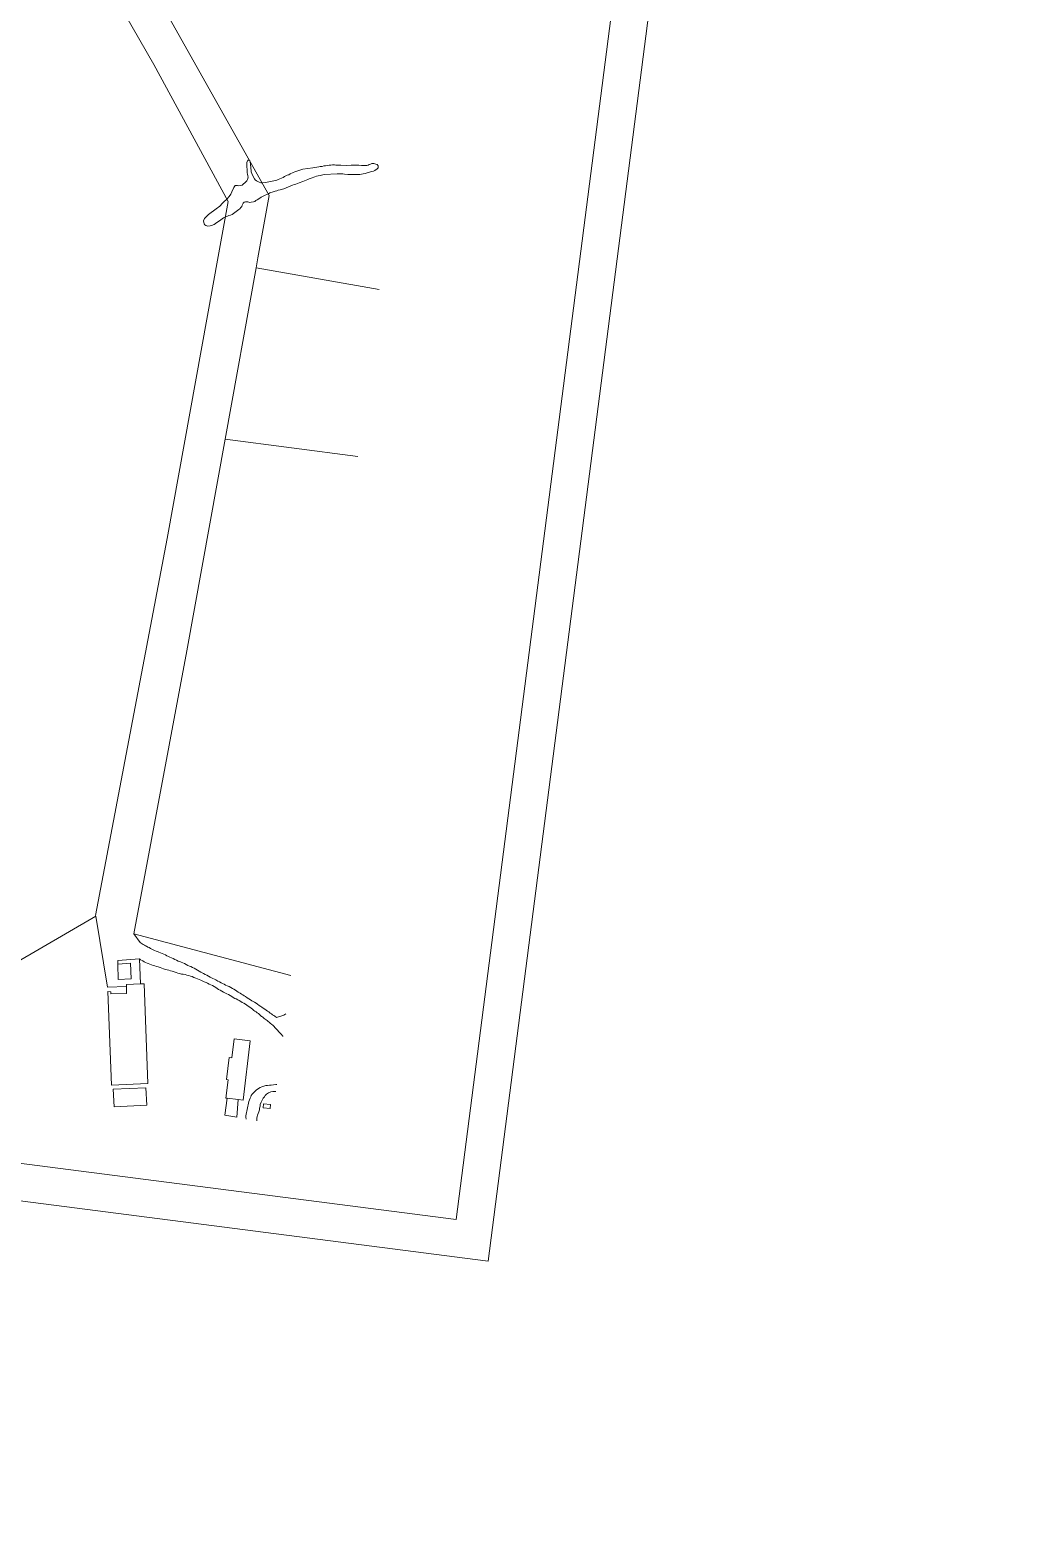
# Model space of a CAD drawing. Header units: inches. Extents: x 610851 to 630254, y 1234683 to 1264905.
# Drawn here: x 622867.69 to 622884.72, y 1246120.71 to 1246146.53 of the extents above; entities that cross this region are included whole.
import ezdxf

# ---------------------------------------------------------------- set-up
doc = ezdxf.new("R2010")
doc.units = ezdxf.units.IN
doc.header["$MEASUREMENT"] = 0
doc.layers.add('Level 50', color=7, linetype='Continuous', lineweight=0)
doc.layers.add('Level 7', color=7, linetype='Continuous', lineweight=0)
doc.styles.add('Styletxt', font='txt.shx')
doc.dimstyles.new('STANDARD-Linear', dxfattribs={"dimtxt": 1.5, "dimasz": 1.13, "dimexe": 0.125, "dimexo": 0.000625, "dimgap": 0.3, "dimtad": 1, "dimzin": 7, "dimdsep": 46, "dimtxsty": 'Styletxt', "dimsah": 1, "dimcen": 2.5, "dimclrd": 1, "dimclre": 1, "dimclrt": 2, "dimaunit": 1, "dimadec": 7, "dimazin": 0, "dimtfac": 1, "dimtofl": 0, "dimtmove": 1, "dimatfit": 3, "dimfxl": 1, "dimtolj": 1, "dimtzin": 0, "dimarcsym": 0})

msp = doc.modelspace()

# ---------------------------------------------------------------- linework, layer by layer
at = {"layer": 'Level 50', "color": 7, "flags": 128}
for points in [[(622820.76057, 1246198.55888), (622884.01186, 1246190.41034), (622875.61646, 1246125.24286), (622812.36517, 1246133.39141), (622820.76057, 1246198.55888)], [(622821.31465, 1246197.84093), (622883.29391, 1246189.85626), (622875.06238, 1246125.96082), (622813.08312, 1246133.94549), (622821.31465, 1246197.84093)], [(622871.6341, 1246142.59272), (622871.82875, 1246143.6678), (622867.9427, 1246150.58229), (622867.9427, 1246150.58229), (622863.59376, 1246152.42061), (622863.59376, 1246152.42061), (622861.26983, 1246153.40301), (622861.9691, 1246156.10007)], [(622870.95719, 1246142.67729), (622871.11819, 1246143.56829), (622869.83618, 1246145.93522), (622867.45402, 1246150.08176), (622857.93416, 1246154.13657), (622855.26937, 1246155.40654)], [(622871.01884, 1246143.53858), (622871.03852, 1246143.55414), (622871.09545, 1246143.60404), (622871.13891, 1246143.65399), (622871.16556, 1246143.69096), (622871.18394, 1246143.73236), (622871.21586, 1246143.81031), (622871.24363, 1246143.84292), (622871.28214, 1246143.84133), (622871.30247, 1246143.83576), (622871.34173, 1246143.83996), (622871.36247, 1246143.85076), (622871.3793, 1246143.86374), (622871.41286, 1246143.89561), (622871.43108, 1246143.90967), (622871.44497, 1246143.92598), (622871.45633, 1246143.94556), (622871.46517, 1246143.98482), (622871.45802, 1246144.01099), (622871.45233, 1246144.03865), (622871.44957, 1246144.063), (622871.44888, 1246144.08371), (622871.44571, 1246144.1081), (622871.44688, 1246144.13025), (622871.44552, 1246144.15568), (622871.44141, 1246144.20545), (622871.44264, 1246144.22801), (622871.44194, 1246144.24872), (622871.46718, 1246144.28461), (622871.49181, 1246144.26671), (622871.4997, 1246144.24633), (622871.5054, 1246144.21866), (622871.50675, 1246144.19324), (622871.50918, 1246144.16305), (622871.51305, 1246144.13435), (622871.51482, 1246144.10888), (622871.5201, 1246144.08126), (622871.53159, 1246144.05285), (622871.5521, 1246143.99971), (622871.5741, 1246143.95816), (622871.58966, 1246143.93848), (622871.60737, 1246143.92568), (622871.6549, 1246143.89935), (622871.68541, 1246143.89121), (622871.71228, 1246143.8907), (622871.765, 1246143.89485), (622871.79266, 1246143.90054), (622871.8494, 1246143.91301), (622871.91011, 1246143.92371), (622871.93339, 1246143.93123), (622871.96105, 1246143.93692), (622871.9876, 1246143.94697), (622872.04008, 1246143.97219), (622872.0685, 1246143.98368), (622872.09397, 1246143.9985), (622872.11911, 1246144.00746), (622872.14132, 1246144.01975), (622872.16786, 1246144.0298), (622872.19193, 1246144.04353), (622872.24437, 1246144.06834), (622872.27096, 1246144.0788), (622872.37972, 1246144.11613), (622872.40925, 1246144.12326), (622872.49758, 1246144.13924), (622872.58703, 1246144.15086), (622872.6856, 1246144.16467), (622872.71322, 1246144.16995), (622872.71322, 1246144.16995), (622872.74528, 1246144.17382), (622872.77434, 1246144.1806), (622872.80599, 1246144.18451), (622872.83613, 1246144.18652), (622872.86525, 1246144.19371), (622872.89726, 1246144.19716), (622872.92745, 1246144.19959), (622872.95829, 1246144.1973), (622872.98521, 1246144.1972), (622873.0146, 1246144.19341), (622873.03966, 1246144.19187), (622873.06658, 1246144.19176), (622873.17233, 1246144.1895), (622873.24612, 1246144.19388), (622873.27117, 1246144.19234), (622873.29991, 1246144.19327), (622873.32641, 1246144.19322), (622873.35515, 1246144.19415), (622873.3802, 1246144.1926), (622873.4289, 1246144.18843), (622873.47502, 1246144.18712), (622873.51867, 1246144.18949), (622873.54049, 1246144.19552), (622873.56129, 1246144.20673), (622873.58457, 1246144.21425), (622873.6035, 1246144.22401), (622873.63949, 1246144.22569), (622873.67252, 1246144.21428), (622873.69971, 1246144.2032), (622873.7178, 1246144.18025), (622873.71256, 1246144.14936), (622873.69873, 1246144.13347), (622873.65895, 1246144.1024), (622873.63236, 1246144.09194), (622873.60469, 1246144.08625), (622873.58001, 1246144.07764), (622873.54908, 1246144.06943), (622873.52248, 1246144.05896), (622873.49154, 1246144.05075), (622873.45668, 1246144.04472), (622873.42574, 1246144.0365), (622873.39555, 1246144.03408), (622873.36102, 1246144.0339), (622873.3283, 1246144.03474), (622873.29418, 1246144.03451), (622873.19235, 1246144.03458), (622873.13025, 1246144.03922), (622873.10267, 1246144.04403), (622873.07141, 1246144.04638), (622873.0071, 1246144.04372), (622872.77989, 1246144.03091), (622872.71011, 1246144.01844), (622872.67917, 1246144.01022), (622872.64963, 1246144.00308), (622872.61729, 1246143.99378), (622872.55503, 1246143.97108), (622872.52335, 1246143.95707), (622872.49681, 1246143.94702), (622872.46694, 1246143.93403), (622872.44039, 1246143.92399), (622872.41052, 1246143.911), (622872.3479, 1246143.88877), (622872.29295, 1246143.86723), (622872.26242, 1246143.85896), (622872.23214, 1246143.84603), (622872.08365, 1246143.78773), (622872.01996, 1246143.77026), (622871.98757, 1246143.76055), (622871.98757, 1246143.76055), (622871.95957, 1246143.749), (622871.9319, 1246143.74331), (622871.90096, 1246143.73509), (622871.84021, 1246143.7143), (622871.81474, 1246143.69949), (622871.78632, 1246143.688), (622871.76225, 1246143.67427), (622871.7135, 1246143.65193), (622871.69088, 1246143.6397), (622871.66541, 1246143.62488), (622871.61984, 1246143.59456), (622871.59722, 1246143.58232), (622871.57936, 1246143.56779), (622871.56007, 1246143.55849), (622871.51754, 1246143.55177), (622871.49683, 1246143.55107), (622871.46052, 1246143.55996), (622871.42019, 1246143.56052), (622871.39686, 1246143.55259), (622871.38046, 1246143.53955), (622871.36246, 1246143.50442), (622871.3541, 1246143.48193), (622871.34087, 1246143.46091), (622871.32371, 1246143.44207), (622871.30403, 1246143.42651), (622871.18774, 1246143.3405), (622871.1626, 1246143.33153), (622871.13166, 1246143.32331), (622871.10694, 1246143.31429), (622871.05964, 1246143.29345), (622871.03702, 1246143.28122), (622871.01548, 1246143.26422), (622870.96705, 1246143.23132), (622870.94223, 1246143.21179), (622870.89853, 1246143.18291), (622870.87591, 1246143.17068), (622870.83044, 1246143.15086), (622870.80857, 1246143.14442), (622870.76791, 1246143.13914), (622870.733, 1246143.14911), (622870.71856, 1246143.16443), (622870.70553, 1246143.18084), (622870.69763, 1246143.20122), (622870.69521, 1246143.23141), (622870.71026, 1246143.26987), (622870.72596, 1246143.2872), (622870.76027, 1246143.32487), (622870.78182, 1246143.34187), (622870.91452, 1246143.44092), (622870.97392, 1246143.48714), (622871.01884, 1246143.53858)], [(622870.06424, 1246137.73587), (622870.95719, 1246142.67729)], [(622870.40415, 1246135.79456), (622871.06641, 1246139.45546), (622871.06641, 1246139.45546), (622871.60262, 1246142.41888), (622871.60262, 1246142.41888), (622871.6341, 1246142.59272)], [(622871.60262, 1246142.41888), (622873.73241, 1246142.04244)], [(622873.36079, 1246139.15782), (622871.06641, 1246139.45546)], [(622870.06424, 1246137.73587), (622868.8264, 1246131.21763), (622868.82858, 1246131.20514), (622868.82858, 1246131.20514), (622869.02955, 1246129.98199), (622869.35993, 1246129.99203)], [(622872.20412, 1246130.17946), (622869.48916, 1246130.90037), (622869.48916, 1246130.90037), (622870.40415, 1246135.79456)], [(622868.82858, 1246131.20514), (622863.60298, 1246128.16916)], [(622871.95594, 1246129.4556), (622871.92744, 1246129.4761), (622871.90978, 1246129.48932), (622871.88814, 1246129.50431), (622871.87085, 1246129.51706), (622871.8488, 1246129.5321), (622871.82469, 1246129.55078), (622871.79908, 1246129.56755), (622871.77708, 1246129.583), (622871.75292, 1246129.60127), (622871.72695, 1246129.6185), (622871.70386, 1246129.63199), (622871.68222, 1246129.64699), (622871.65625, 1246129.66422), (622871.62962, 1246129.68617), (622871.60359, 1246129.70299), (622871.57621, 1246129.71914), (622871.55089, 1246129.73166), (622871.52785, 1246129.74557), (622871.50435, 1246129.75912), (622871.47585, 1246129.77962), (622871.44988, 1246129.79686), (622871.42179, 1246129.81731), (622871.39834, 1246129.83127), (622871.37483, 1246129.84482), (622871.35138, 1246129.85878), (622871.32582, 1246129.87596), (622871.29545, 1246129.89502), (622871.26989, 1246129.9122), (622871.24392, 1246129.92944), (622871.22041, 1246129.94299), (622871.19556, 1246129.95587), (622871.16771, 1246129.97166), (622871.13636, 1246129.98959), (622871.10524, 1246130.00285), (622871.076, 1246130.01756), (622871.05109, 1246130.03003), (622871.02437, 1246130.04147), (622870.99694, 1246130.0572), (622870.96769, 1246130.07191), (622870.93844, 1246130.08662), (622870.90667, 1246130.1046), (622870.88177, 1246130.11707), (622870.85645, 1246130.12959), (622870.82973, 1246130.14103), (622870.80664, 1246130.15452), (622870.77884, 1246130.17073), (622870.75141, 1246130.18647), (622870.72217, 1246130.20118), (622870.69474, 1246130.21691), (622870.66942, 1246130.22943), (622870.64451, 1246130.2419), (622870.61526, 1246130.25661), (622870.58789, 1246130.27276), (622870.55752, 1246130.29182), (622870.52869, 1246130.30648), (622870.50084, 1246130.32227), (622870.47593, 1246130.33474), (622870.45174, 1246130.34291), (622870.42249, 1246130.35762), (622870.39324, 1246130.37232), (622870.36394, 1246130.38662), (622870.3347, 1246130.40133), (622870.30798, 1246130.41277), (622870.28125, 1246130.42421), (622870.2556, 1246130.43088), (622870.2263, 1246130.44517), (622870.19706, 1246130.45988), (622870.16781, 1246130.47459), (622870.13856, 1246130.4893), (622870.11184, 1246130.50074), (622870.08693, 1246130.51321), (622870.06016, 1246130.52423), (622870.03531, 1246130.53711), (622870.00419, 1246130.55038), (622869.97747, 1246130.56182), (622869.95069, 1246130.57284), (622869.92252, 1246130.58278), (622869.89579, 1246130.59422), (622869.87341, 1246130.60342), (622869.84669, 1246130.61486), (622869.82137, 1246130.62738), (622869.79646, 1246130.63984), (622869.77549, 1246130.65012), (622869.75203, 1246130.66408), (622869.73147, 1246130.67431), (622869.70802, 1246130.68827), (622869.69143, 1246130.69672), (622869.67045, 1246130.707), (622869.65134, 1246130.71872), (622869.63182, 1246130.73049), (622869.61705, 1246130.73997), (622869.59939, 1246130.75318), (622869.48916, 1246130.90037)], [(622869.60435, 1246130.03714), (622869.58404, 1246130.47068), (622869.58404, 1246130.47068), (622869.21352, 1246130.44309), (622869.20835, 1246130.37684)], [(622869.20835, 1246130.37684), (622869.42735, 1246130.3945), (622869.44031, 1246130.12266), (622869.21667, 1246130.11149), (622869.20835, 1246130.37684)], [(622869.58404, 1246130.47068), (622869.60095, 1246130.45167), (622869.62912, 1246130.44173), (622869.64612, 1246130.43323), (622869.66916, 1246130.41932), (622869.69014, 1246130.40904), (622869.71546, 1246130.39652), (622869.73784, 1246130.38732), (622869.76602, 1246130.37738), (622869.79274, 1246130.36594), (622869.82133, 1246130.35595), (622869.85133, 1246130.34703), (622869.88132, 1246130.33812), (622869.91136, 1246130.32962), (622869.94136, 1246130.3207), (622869.97247, 1246130.30744), (622870.00247, 1246130.29852), (622870.03498, 1246130.28634), (622870.06503, 1246130.27784), (622870.0925, 1246130.2722), (622870.12109, 1246130.2622), (622870.15254, 1246130.25478), (622870.18547, 1246130.24254), (622870.21939, 1246130.23144), (622870.24798, 1246130.22144), (622870.27943, 1246130.21403), (622870.31311, 1246130.20758), (622870.34203, 1246130.20344), (622870.37576, 1246130.19741), (622870.40575, 1246130.18849), (622870.43762, 1246130.18102), (622870.46761, 1246130.17211), (622870.49579, 1246130.16217), (622870.52685, 1246130.14849), (622870.55755, 1246130.13527), (622870.59007, 1246130.12309), (622870.61866, 1246130.11309), (622870.6479, 1246130.09838), (622870.67861, 1246130.08517), (622870.7072, 1246130.07517), (622870.73644, 1246130.06046), (622870.76317, 1246130.04903), (622870.792, 1246130.03437), (622870.82124, 1246130.01966), (622870.84802, 1246130.00864), (622870.87833, 1246129.98916), (622870.90395, 1246129.97239), (622870.93174, 1246129.95619), (622870.95483, 1246129.94269), (622870.98262, 1246129.92649), (622871.01187, 1246129.91178), (622871.04182, 1246129.89277), (622871.07107, 1246129.87806), (622871.09779, 1246129.86662), (622871.12522, 1246129.85088), (622871.15265, 1246129.83515), (622871.18044, 1246129.81894), (622871.20606, 1246129.80217), (622871.23385, 1246129.78597), (622871.2581, 1246129.77822), (622871.28553, 1246129.76248), (622871.30898, 1246129.74852), (622871.33641, 1246129.73278), (622871.36379, 1246129.71663), (622871.39163, 1246129.70083), (622871.41907, 1246129.6851), (622871.44252, 1246129.67113), (622871.46808, 1246129.65395), (622871.49265, 1246129.63564), (622871.51494, 1246129.61593), (622871.5391, 1246129.59767), (622871.56326, 1246129.57941), (622871.58279, 1246129.56764), (622871.60442, 1246129.55264), (622871.62419, 1246129.53621), (622871.64184, 1246129.52299), (622871.66208, 1246129.50692), (622871.67791, 1246129.49268), (622871.69628, 1246129.47516), (622871.71105, 1246129.46568), (622871.7402, 1246129.44046), (622871.75791, 1246129.42766), (622871.77557, 1246129.41445), (622871.79286, 1246129.4017), (622871.81304, 1246129.38521), (622871.83034, 1246129.37246), (622871.84799, 1246129.35925), (622871.87322, 1246129.33622), (622871.89052, 1246129.32347)], [(622869.10335, 1246128.28454), (622869.0377, 1246129.90477), (622869.08764, 1246129.90044), (622869.09176, 1246129.86709), (622869.36248, 1246129.87135), (622869.35993, 1246129.99203), (622869.35993, 1246129.99203), (622869.35918, 1246130.02538), (622869.60435, 1246130.03714), (622869.60435, 1246130.03714), (622869.66406, 1246130.03996), (622869.73184, 1246128.31215), (622869.10335, 1246128.28454)], [(622872.06932, 1246129.1331), (622872.06774, 1246129.13441), (622872.03629, 1246129.16792), (622872.01199, 1246129.19167), (622871.89052, 1246129.32347)], [(622871.95594, 1246129.4556), (622872.08226, 1246129.49866), (622872.11873, 1246129.51661)], [(622871.49843, 1246129.05331), (622871.37819, 1246128.02851), (622871.29405, 1246128.03851), (622871.29405, 1246128.03851), (622871.10088, 1246128.06129), (622871.10088, 1246128.06129), (622871.08178, 1246128.06333), (622871.11922, 1246128.38002), (622871.09143, 1246128.38318), (622871.13624, 1246128.76373), (622871.18556, 1246128.75779), (622871.22396, 1246129.0853), (622871.49843, 1246129.05331)], [(622871.42949, 1246127.69828), (622871.42485, 1246127.73086), (622871.42485, 1246127.75696), (622871.43152, 1246127.78261), (622871.43572, 1246127.81195), (622871.44239, 1246127.8376), (622871.447, 1246127.86688), (622871.45368, 1246127.89254), (622871.45788, 1246127.92187), (622871.46455, 1246127.94753), (622871.46875, 1246127.97686), (622871.47963, 1246128.00576), (622871.49092, 1246128.03461), (622871.49759, 1246128.06026), (622871.51099, 1246128.08589), (622871.52019, 1246128.10827), (622871.53611, 1246128.13063), (622871.55619, 1246128.15581), (622871.57884, 1246128.17814), (622871.60397, 1246128.19679), (622871.6454, 1246128.22764), (622871.67305, 1246128.24302), (622871.70323, 1246128.25512), (622871.73714, 1246128.27011), (622871.76984, 1246128.27895), (622871.80081, 1246128.28085), (622871.83562, 1246128.28646), (622871.86658, 1246128.28837), (622871.90175, 1246128.29351), (622871.94324, 1246128.29869), (622871.96195, 1246128.29962)], [(622869.12892, 1246128.21518), (622869.69373, 1246128.24173), (622869.71009, 1246127.94083), (622869.14459, 1246127.9089), (622869.12892, 1246128.21518)], [(622871.29405, 1246128.03851), (622871.26732, 1246127.73306), (622871.06073, 1246127.76599), (622871.10088, 1246128.06129)], [(622871.9459, 1246128.17508), (622871.93118, 1246128.17568), (622871.89385, 1246128.17333), (622871.85868, 1246128.16819), (622871.81762, 1246128.15328), (622871.78455, 1246128.1285), (622871.76194, 1246128.10658), (622871.74602, 1246128.08423), (622871.72594, 1246128.05904), (622871.71086, 1246128.02689), (622871.69121, 1246127.99197), (622871.67445, 1246127.95331), (622871.67277, 1246127.9207), (622871.66442, 1246127.88853), (622871.66022, 1246127.85919), (622871.65145, 1246127.82708), (622871.64057, 1246127.79818), (622871.6297, 1246127.76928), (622871.62302, 1246127.74363), (622871.6163, 1246127.71756), (622871.6163, 1246127.69147), (622871.61384, 1246127.66906)], [(622871.73391, 1246127.9608), (622871.85206, 1246127.95021), (622871.84579, 1246127.882), (622871.72764, 1246127.89259), (622871.73391, 1246127.9608)]]:
    msp.add_lwpolyline(points, dxfattribs=at)

# ---------------------------------------------------------------- leaders
at = {"layer": 'Level 7', "color": 7, "linetype": 'Continuous', "lineweight": 0}
msp.add_leader([(622783.37851, 1246120.7121), (622898.29613, 1246182.69654)], dimstyle='STANDARD-Linear', override={"dimscale": 1, "dimtxt": 20, "dimasz": 20, "dimgap": 10, "dimtad": 1, "dimclrd": 0, "dimlwd": 65534}, dxfattribs=at)
msp.add_leader([(622783.37851, 1246120.7121), (622898.29613, 1246182.69654)], dimstyle='STANDARD-Linear', override={"dimscale": 1, "dimtxt": 20, "dimasz": 20, "dimgap": 10, "dimtad": 1, "dimclrd": 0, "dimlwd": 65534}, dxfattribs=at)
msp.add_leader([(622783.37851, 1246120.7121), (622898.29613, 1246182.69654)], dimstyle='STANDARD-Linear', override={"dimscale": 1, "dimtxt": 20, "dimasz": 20, "dimgap": 10, "dimtad": 1, "dimclrd": 0, "dimlwd": 65534}, dxfattribs=at)

doc.saveas('drawing.dxf')
